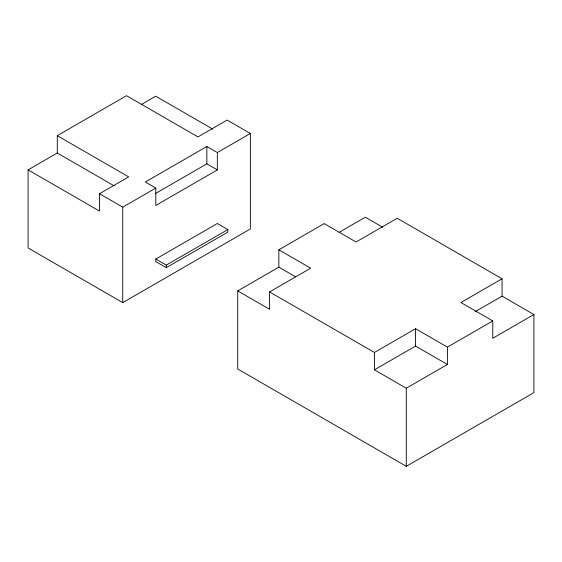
<?xml version="1.0" encoding="UTF-8"?>
<svg xmlns="http://www.w3.org/2000/svg" width="562" height="562" viewBox="0 0 562 562"><rect width="100%" height="100%" fill="white"/><g stroke="black" fill="none" stroke-linecap="round" stroke-linejoin="round"><path stroke-width="0.84" d="M57.282 153.019L57.282 135.667L126.527 95.68L197.936 136.91L227.118 120.064L250.371 133.482L250.371 228.945L122.755 302.623L28.1 247.975L28.1 169.872L57.282 153.019L114.255 185.91M141.498 104.399L155.716 96.193L212.689 129.084M28.1 169.872L99.509 211.094L99.509 193.735L128.691 176.889L57.282 135.667M217.339 152.555L206.844 146.499L145.298 182.032L155.793 188.087L155.793 205.446L217.339 169.914L217.339 152.555L250.371 133.482M99.509 193.735L122.755 207.16L155.793 188.087M155.175 193.686L206.844 163.851L217.339 169.914M155.793 259.047L217.339 223.514L227.835 229.57L227.835 232.127L166.289 267.66L155.793 261.597L155.793 259.047L166.289 265.109L227.835 229.57M278.85 267.154L278.85 249.795L324.211 223.606L356.069 241.997L397.193 218.253L502.042 278.787L502.042 296.146L533.9 314.537L533.9 392.641L406.284 466.32L237.726 368.995L237.726 290.891L278.85 267.154L295.535 276.785M339.167 232.324L365.335 217.22L382.785 227.287M237.726 290.891L269.577 309.283L269.577 291.931L310.702 268.186L278.85 249.795M269.577 291.931L374.433 352.465L415.557 328.721L447.408 347.112L492.776 320.923L492.776 338.282L533.9 314.537M502.042 278.787L460.917 302.532L492.776 320.923M374.433 352.465L374.433 369.817L415.557 346.08L447.408 364.471L447.408 347.112M475.129 311.685L502.042 296.146M374.433 369.817L406.284 388.216L447.408 364.471M415.557 328.721L415.557 346.08M406.284 388.216L406.284 466.32M206.844 146.499L206.844 163.851M166.289 265.109L166.289 267.66M122.755 207.16L122.755 302.623"/></g></svg>
